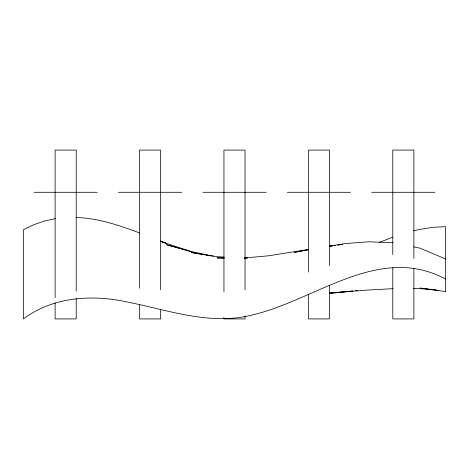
<?xml version="1.0" encoding="UTF-8"?>
<svg xmlns="http://www.w3.org/2000/svg" width="469" height="469" viewBox="0 0 469 469"><rect width="100%" height="100%" fill="white"/><g stroke="black" fill="none" stroke-linecap="round" stroke-linejoin="round"><path stroke-width="0.7" d="M379.597 242.297L392.788 237.167M413.617 230.918L419.169 229.517L432.359 227.383L445.55 226.627L445.55 291.659M55.559 218.577L43.916 221.18L33.68 224.774L23.45 229.699L23.45 318.92C53.548 296.291 93.419 294.286 128.975 302.37C163.798 309.294 198.516 321.423 234.5 318.076C305.542 310.771 372.837 240.404 445.55 278.991M308.567 249.426L268.526 255.798L244.343 257.985M329.332 246.09L345.067 243.622L368.464 241.787L393.057 242.731M334.338 245.539L335.769 245.334L334.338 245.527M348.614 291.489L329.332 293.488M350.032 291.337L352.864 291.02L329.332 293.066L368.464 290.03L393.057 288.652M34.003 192.29L97.318 192.29M118.423 192.29L181.738 192.29M202.843 192.29L266.158 192.29M287.263 192.29L350.578 192.29M371.683 192.29L434.998 192.29M413.494 288.623L420.066 288.623L438.269 290.258M76.529 217.516C98.332 218.185 119.232 225.39 139.481 232.905M224.147 257.1L216.913 256.637L191.176 252.492L204.76 254.89M428.074 288.974L420.066 288.083L445.55 291.56M429.528 289.133L430.988 289.297M433.901 289.619L435.355 289.778M206.19 255.142L207.62 255.4M209.051 255.652L210.481 255.904M413.67 246.876L420.066 248.195L445.55 258.935M213.336 256.262L191.176 251.448L166.46 244.718L191.176 251.648L160.234 241.242M160.234 241.283L166.46 243.411L160.398 241.031M413.893 258.255L413.893 150.08L392.788 150.08L392.788 254.603M413.893 268.485L413.893 318.92L392.788 318.92L392.788 267.758M329.473 265.565L329.473 150.08L308.368 150.08L308.368 272.143M329.473 285.299L329.473 318.92L308.368 318.92L308.368 294.069M245.053 289.684L245.053 150.08L223.948 150.08L223.948 291.876M245.053 315.995L245.053 318.92L223.948 318.92L223.948 317.46M160.633 289.684L160.633 150.08L139.528 150.08L139.528 288.224M160.633 309.417L160.633 318.92L139.528 318.92L139.528 304.299M76.213 291.143L76.213 150.08L55.108 150.08L55.108 297.721M76.213 298.454L76.213 318.92L55.108 318.92L55.108 302.839M308.567 249.666L294.233 252.416L308.567 249.643M332.908 245.744L329.332 246.248L332.908 245.727M339.345 244.824L337.915 245.029L339.345 244.818M342.206 244.419L340.775 244.625L342.206 244.413M357.12 290.551L355.701 290.71L357.12 290.563M247.339 257.938L244.419 258.091L247.339 257.921M224.147 258.02L216.913 257.938L224.147 258.026"/></g></svg>
